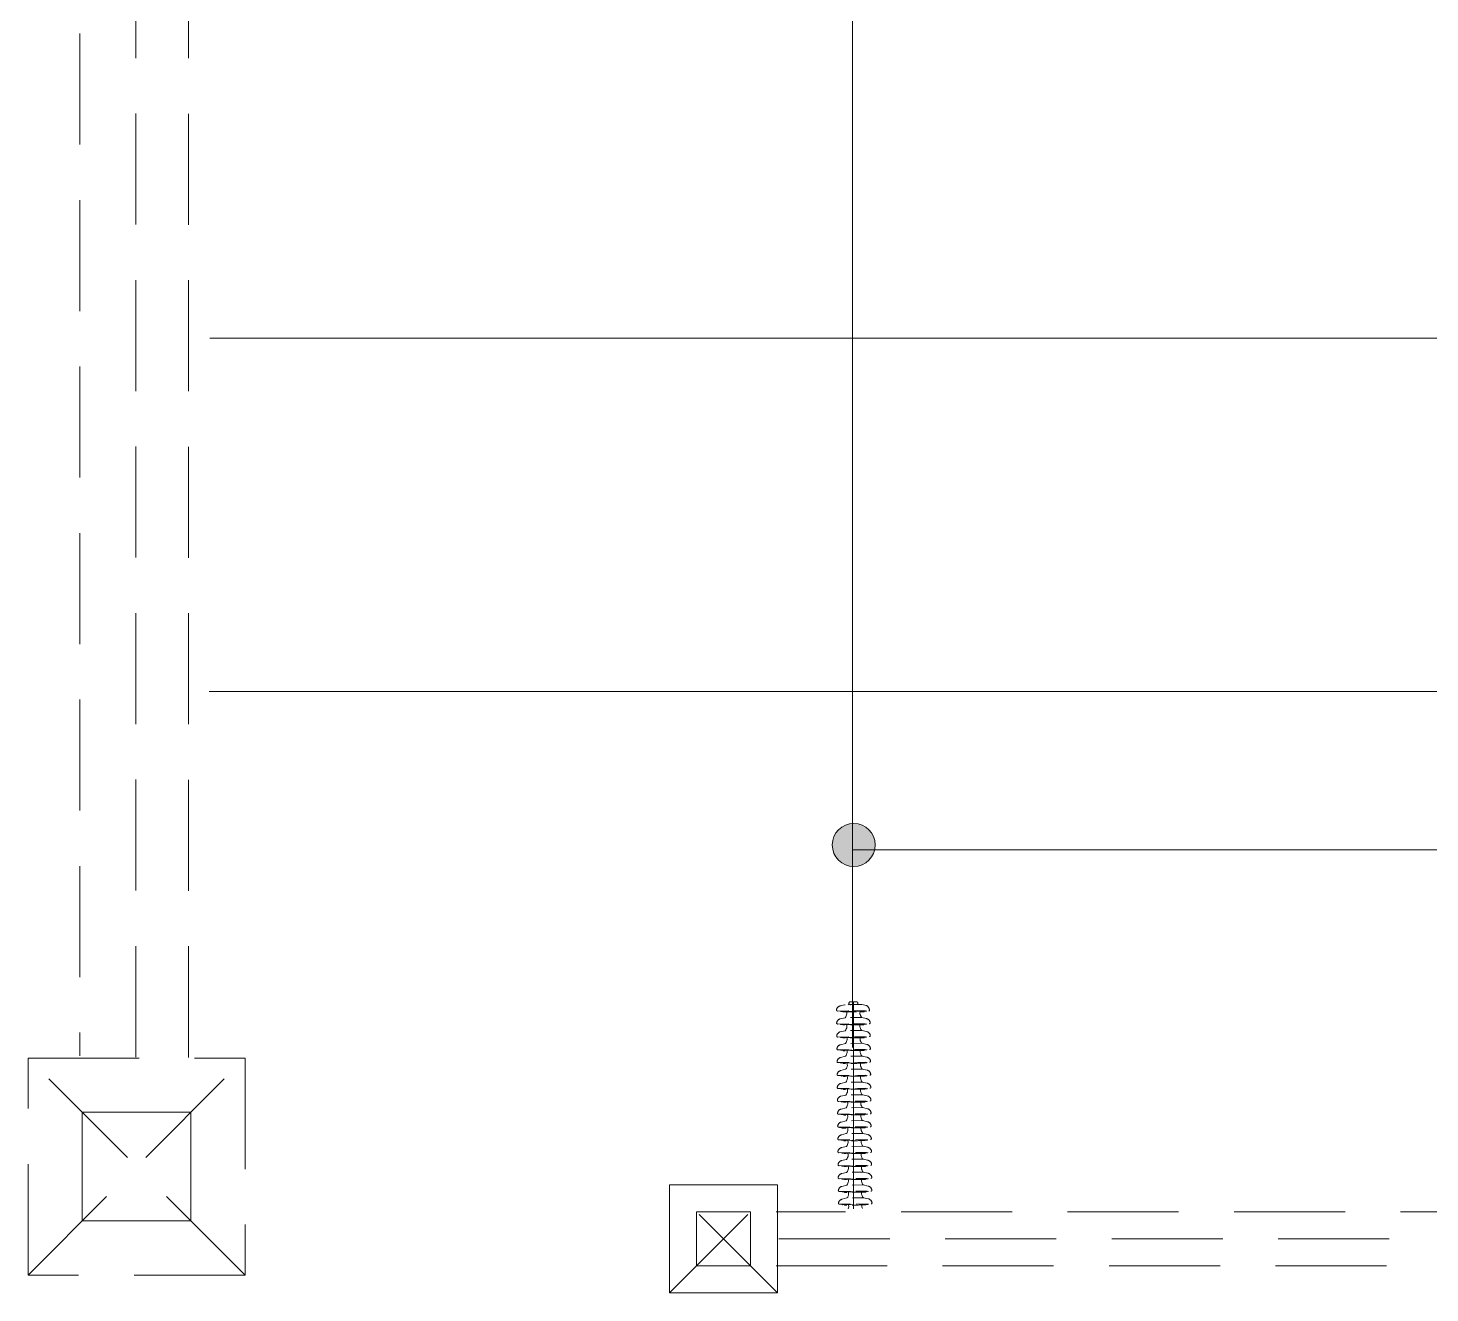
# Model space of a CAD drawing. Header units: inches. Extents: x 3989 to 4711, y 2881 to 3348.
# Drawn here: x 4053.5 to 4116.7, y 3011 to 3068 of the extents above; entities that cross this region are included whole.
import ezdxf

# ---------------------------------------------------------------- set-up
doc = ezdxf.new("R2010")
doc.units = ezdxf.units.IN
doc.header["$MEASUREMENT"] = 0
doc.linetypes.add('DASHED', pattern=[0.75, 0.5, -0.25])
doc.layers.add('COTAS', color=4, linetype='Continuous')
doc.layers.add('medidas', color=3, linetype='Continuous')

msp = doc.modelspace()

# ---------------------------------------------------------------- hatches: boundary and pattern name
at = {"lineweight": 0}
h = msp.add_hatch(color=256, dxfattribs=at)
h.dxf.hatch_style = 1
h.paths.add_polyline_path([(4090.80756, 3032.12699), (4090.80756, 3031.10121), (4091.692, 3031.10121, 0.01577024), (4091.69393, 3031.16224, 0.38963386)])
h.paths.add_polyline_path([(4090.80756, 3032.12699, 0.43922803), (4089.75749, 3031.16224, 0.43922803), (4090.80756, 3030.19749)])
h.paths.add_polyline_path([(4091.692, 3031.10121), (4090.80756, 3031.10121), (4090.80756, 3030.19749, 0.37158039)])

# ---------------------------------------------------------------- linework, layer by layer
at = {"linetype": 'DASHED', "lineweight": 0, "ltscale": 10}
for p, q in [((4055.85832, 3255.21206), (4055.85832, 3021.67228)), ((4058.38782, 3021.60509), (4058.38782, 3255.07096)), ((4060.76665, 3021.59702), (4060.76665, 3255.12978))]:
    msp.add_line(p, q, dxfattribs=at)
at = {"lineweight": 0}
for p, q in [((4090.66726, 3251.96659), (4090.66726, 3022.0342)), ((4153.5702, 3030.94631), (4090.68267, 3030.94631))]:
    msp.add_line(p, q, dxfattribs=at)
at = {"color": 3, "lineweight": 0}
for p, q in [((4289.1711, 3053.99282), (4061.72619, 3053.99282)), ((4289.09054, 3038.0682), (4061.69635, 3038.0682))]:
    msp.add_line(p, q, dxfattribs=at)
at = {"color": 0, "linetype": 'DASHED', "lineweight": 0}
for p, q in [((4089.99145, 3023.68233), (4091.41894, 3023.69681)), ((4089.9996, 3023.68241), (4091.42709, 3023.69689)), ((4090.10983, 3023.91341), (4090.32999, 3023.96712)), ((4090.13695, 3023.66253), (4091.29017, 3023.67423)), ((4090.24571, 3023.64235), (4091.18184, 3023.65185)), ((4091.08284, 3023.97476), (4090.32999, 3023.96712)), ((4090.5762, 3023.6457), (4090.85135, 3023.6485)), ((4090.57978, 3024.09701), (4090.85492, 3024.0998)), ((4090.58107, 3023.96967), (4090.85621, 3023.97246)), ((4091.30404, 3023.92552), (4091.08284, 3023.97476)), ((4091.19237, 3023.66259), (4091.19226, 3023.67323)), ((4091.3007, 3023.68497), (4091.30059, 3023.69561)), ((4089.99738, 3023.09756), (4091.42487, 3023.11205)), ((4090.11576, 3023.32864), (4090.33592, 3023.38235)), ((4090.12398, 3023.08821), (4090.12387, 3023.09885)), ((4090.13473, 3023.07768), (4091.28795, 3023.08938)), ((4090.23275, 3023.06803), (4090.23264, 3023.07867)), ((4091.07575, 3023.06595), (4090.33105, 3023.05839)), ((4091.08062, 3023.38991), (4090.33592, 3023.38235)), ((4090.57398, 3023.06086), (4090.84913, 3023.06365)), ((4091.30182, 3023.34067), (4091.08062, 3023.38991)), ((4091.19015, 3023.07775), (4091.19004, 3023.08838)), ((4091.29848, 3023.10012), (4091.29837, 3023.11076)), ((4090.00287, 3022.51279), (4091.43036, 3022.52728)), ((4090.12126, 3022.74387), (4090.34141, 3022.79758)), ((4090.12948, 3022.50344), (4090.12937, 3022.51408)), ((4090.14022, 3022.49291), (4091.29345, 3022.50461)), ((4090.23824, 3022.48326), (4090.23813, 3022.4939)), ((4091.08125, 3022.48118), (4090.33655, 3022.47362)), ((4091.08612, 3022.80514), (4090.34141, 3022.79758)), ((4090.57948, 3022.47609), (4090.85462, 3022.47888)), ((4091.30732, 3022.7559), (4091.08612, 3022.80514)), ((4091.19564, 3022.49298), (4091.19554, 3022.50361)), ((4091.30398, 3022.51535), (4091.30387, 3022.52599)), ((4090.00916, 3021.93651), (4091.43665, 3021.95099)), ((4090.12754, 3022.16758), (4090.3477, 3022.2213)), ((4090.13576, 3021.92715), (4090.13565, 3021.93779)), ((4090.14651, 3021.91662), (4091.29973, 3021.92832)), ((4090.24452, 3021.90697), (4090.24442, 3021.91761)), ((4091.08753, 3021.90489), (4090.34283, 3021.89733)), ((4091.0924, 3022.22885), (4090.3477, 3022.2213)), ((4090.58576, 3021.8998), (4090.86091, 3021.90259)), ((4091.3136, 3022.17961), (4091.0924, 3022.22885)), ((4091.20193, 3021.91669), (4091.20182, 3021.92733)), ((4091.31026, 3021.93907), (4091.31015, 3021.9497)), ((4090.015, 3021.36021), (4091.44249, 3021.37469)), ((4090.13339, 3021.59129), (4090.35354, 3021.645)), ((4090.14161, 3021.35086), (4090.1415, 3021.3615)), ((4090.15235, 3021.34033), (4091.30558, 3021.35203)), ((4090.25037, 3021.33068), (4090.25026, 3021.34132)), ((4091.09338, 3021.32859), (4090.34868, 3021.32104)), ((4091.09825, 3021.65256), (4090.35354, 3021.645)), ((4090.59161, 3021.3235), (4090.86675, 3021.32629)), ((4091.31945, 3021.60332), (4091.09825, 3021.65256)), ((4091.20777, 3021.34039), (4091.20767, 3021.35103)), ((4091.31611, 3021.36277), (4091.316, 3021.37341)), ((4090.02094, 3020.77545), (4091.44843, 3020.78993)), ((4090.13932, 3021.00652), (4090.35948, 3021.06024)), ((4090.14482, 3020.42175), (4090.36497, 3020.47547)), ((4090.14754, 3020.76609), (4090.14743, 3020.77673)), ((4090.15829, 3020.75556), (4091.31151, 3020.76726)), ((4090.2563, 3020.74592), (4090.25619, 3020.75655)), ((4091.09931, 3020.74383), (4090.35461, 3020.73627)), ((4091.10418, 3021.06779), (4090.35948, 3021.06024)), ((4091.10967, 3020.48302), (4090.36497, 3020.47547)), ((4090.59754, 3020.73874), (4090.87268, 3020.74153)), ((4091.32538, 3021.01856), (4091.10418, 3021.06779)), ((4091.33087, 3020.43378), (4091.10967, 3020.48302)), ((4091.21371, 3020.75563), (4091.2136, 3020.76627)), ((4091.32204, 3020.77801), (4091.32193, 3020.78864)), ((4090.02643, 3020.19068), (4091.45392, 3020.20516)), ((4090.1511, 3019.84546), (4090.37125, 3019.89918)), ((4090.15303, 3020.18132), (4090.15293, 3020.19196)), ((4090.16378, 3020.17079), (4091.317, 3020.18249)), ((4090.2618, 3020.16115), (4090.26169, 3020.17178)), ((4091.10481, 3020.15906), (4090.36011, 3020.1515)), ((4091.11596, 3019.90673), (4090.37125, 3019.89918)), ((4090.60304, 3020.15397), (4090.87818, 3020.15676)), ((4091.33716, 3019.8575), (4091.11596, 3019.90673)), ((4091.2192, 3020.17086), (4091.21909, 3020.1815)), ((4091.32753, 3020.19324), (4091.32743, 3020.20387)), ((4090.03272, 3019.61439), (4091.4602, 3019.62887)), ((4090.15694, 3019.26917), (4090.3771, 3019.32288)), ((4090.15932, 3019.60503), (4090.15921, 3019.61567)), ((4090.17006, 3019.5945), (4091.32329, 3019.6062)), ((4090.26808, 3019.58486), (4090.26797, 3019.59549)), ((4091.11109, 3019.58277), (4090.36639, 3019.57521)), ((4091.1218, 3019.33044), (4090.3771, 3019.32288)), ((4090.60932, 3019.57768), (4090.88446, 3019.58047)), ((4091.343, 3019.2812), (4091.1218, 3019.33044)), ((4091.22549, 3019.59457), (4091.22538, 3019.60521)), ((4091.33382, 3019.61695), (4091.33371, 3019.62759)), ((4090.03856, 3019.03809), (4091.46605, 3019.05258)), ((4090.03856, 3019.03809), (4091.46605, 3019.05258)), ((4090.16244, 3018.6844), (4090.3826, 3018.73811)), ((4090.16516, 3019.02874), (4090.16506, 3019.03938)), ((4090.17591, 3019.01821), (4091.32913, 3019.02991)), ((4090.17591, 3019.01821), (4091.32913, 3019.02991)), ((4091.11694, 3019.00648), (4090.37224, 3018.99892)), ((4091.1273, 3018.74567), (4090.3826, 3018.73811)), ((4090.61517, 3019.00139), (4090.89031, 3019.00418)), ((4091.3485, 3018.69643), (4091.1273, 3018.74567)), ((4091.23133, 3019.01828), (4091.23122, 3019.02891)), ((4091.33966, 3019.04065), (4091.33956, 3019.05129)), ((4090.04406, 3018.45332), (4091.47155, 3018.46781)), ((4090.04406, 3018.45332), (4091.47155, 3018.46781)), ((4090.0831, 3018.44308), (4090.08299, 3018.45372)), ((4090.09384, 3018.43255), (4091.24707, 3018.44425)), ((4090.16872, 3018.10811), (4090.38888, 3018.16183)), ((4090.18141, 3018.43344), (4091.33463, 3018.44514)), ((4091.12243, 3018.42171), (4090.37773, 3018.41415)), ((4091.13358, 3018.16938), (4090.38888, 3018.16183)), ((4090.62066, 3018.41661), (4090.89581, 3018.41941)), ((4091.35478, 3018.12014), (4091.13358, 3018.16938)), ((4091.23683, 3018.43351), (4091.23672, 3018.44414)), ((4091.34516, 3018.45588), (4091.34505, 3018.46652)), ((4090.05034, 3017.87704), (4091.47783, 3017.89152)), ((4090.17457, 3017.53182), (4090.39473, 3017.58553)), ((4090.17694, 3017.86768), (4090.17683, 3017.87832)), ((4090.18769, 3017.85715), (4091.34091, 3017.86885)), ((4090.28571, 3017.8475), (4090.2856, 3017.85814)), ((4091.12872, 3017.84542), (4090.38401, 3017.83786)), ((4091.13943, 3017.59309), (4090.39473, 3017.58553)), ((4090.62694, 3017.84033), (4090.90209, 3017.84312)), ((4091.36063, 3017.54385), (4091.13943, 3017.59309)), ((4091.24311, 3017.85722), (4091.243, 3017.86786)), ((4091.35144, 3017.8796), (4091.35133, 3017.89023)), ((4090.05619, 3017.30074), (4091.48368, 3017.31522)), ((4090.06212, 3016.71598), (4091.48961, 3016.73046)), ((4090.1805, 3016.94705), (4090.40066, 3017.00077)), ((4090.18279, 3017.29139), (4090.18268, 3017.30203)), ((4090.18872, 3016.70662), (4090.18861, 3016.71726)), ((4090.19354, 3017.28086), (4091.34676, 3017.29256)), ((4090.19947, 3016.69609), (4091.35269, 3016.70779)), ((4090.29155, 3017.27121), (4090.29144, 3017.28185)), ((4090.29749, 3016.68645), (4090.29738, 3016.69708)), ((4091.13456, 3017.26912), (4090.38986, 3017.26157)), ((4091.14536, 3017.00832), (4090.40066, 3017.00077)), ((4090.63279, 3017.26403), (4090.90793, 3017.26682)), ((4091.36656, 3016.95908), (4091.14536, 3017.00832)), ((4091.24896, 3017.28092), (4091.24885, 3017.29156)), ((4091.25489, 3016.69616), (4091.25478, 3016.7068)), ((4091.35729, 3017.3033), (4091.35718, 3017.31394)), ((4091.36322, 3016.71854), (4091.36311, 3016.72917)), ((4090.06761, 3016.13121), (4091.4951, 3016.14569)), ((4090.186, 3016.36228), (4090.40615, 3016.416)), ((4090.19422, 3016.12185), (4090.19411, 3016.13249)), ((4090.20496, 3016.11132), (4091.35819, 3016.12302)), ((4090.30298, 3016.10167), (4090.30287, 3016.11231)), ((4091.14049, 3016.68436), (4090.39579, 3016.6768)), ((4091.14599, 3016.09959), (4090.40129, 3016.09203)), ((4091.15086, 3016.42355), (4090.40615, 3016.416)), ((4090.63872, 3016.67927), (4090.91387, 3016.68206)), ((4090.64422, 3016.0945), (4090.91936, 3016.09729)), ((4091.37206, 3016.37431), (4091.15086, 3016.42355)), ((4091.26038, 3016.11139), (4091.26028, 3016.12203)), ((4091.36872, 3016.13377), (4091.36861, 3016.1444)), ((4090.0739, 3015.55492), (4091.50139, 3015.5694)), ((4090.19228, 3015.78599), (4090.41244, 3015.83971)), ((4090.2005, 3015.54556), (4090.20039, 3015.5562)), ((4090.21125, 3015.53503), (4091.36447, 3015.54673)), ((4090.30926, 3015.52539), (4090.30916, 3015.53602)), ((4091.15227, 3015.5233), (4090.40757, 3015.51574)), ((4091.15714, 3015.84726), (4090.41244, 3015.83971)), ((4090.6505, 3015.51821), (4090.92565, 3015.521)), ((4091.37834, 3015.79803), (4091.15714, 3015.84726)), ((4091.26667, 3015.5351), (4091.26656, 3015.54574)), ((4091.375, 3015.55748), (4091.37489, 3015.56812)), ((4090.07974, 3014.97862), (4091.50723, 3014.99311)), ((4090.19813, 3015.2097), (4090.41828, 3015.26341)), ((4090.20635, 3014.96927), (4090.20624, 3014.97991)), ((4090.21709, 3014.95874), (4091.37032, 3014.97044)), ((4090.31511, 3014.94909), (4090.315, 3014.95973)), ((4091.15812, 3014.94701), (4090.41342, 3014.93945)), ((4091.16299, 3015.27097), (4090.41828, 3015.26341)), ((4090.65635, 3014.94191), (4090.93149, 3014.94471)), ((4091.38419, 3015.22173), (4091.16299, 3015.27097)), ((4091.27251, 3014.95881), (4091.27241, 3014.96944)), ((4091.38085, 3014.98118), (4091.38074, 3014.99182))]:
    msp.add_line(p, q, dxfattribs=at)
at = {"color": 0, "lineweight": 0}
for p, q in [((4090.24349, 3023.0575), (4090.33105, 3023.05839)), ((4090.99857, 3023.56968), (4091.09601, 3023.38648)), ((4091.07575, 3023.06595), (4091.17962, 3023.067)), ((4090.24899, 3022.47273), (4090.33655, 3022.47362)), ((4091.08125, 3022.48118), (4091.18511, 3022.48223)), ((4090.25527, 3021.89644), (4090.34283, 3021.89733)), ((4091.08753, 3021.90489), (4091.1914, 3021.90594)), ((4090.26112, 3021.32015), (4090.34868, 3021.32104)), ((4091.09338, 3021.32859), (4091.19724, 3021.32965)), ((4090.26705, 3020.73538), (4090.35461, 3020.73627)), ((4091.09931, 3020.74383), (4091.20318, 3020.74488)), ((4090.27254, 3020.15061), (4090.36011, 3020.1515)), ((4091.10481, 3020.15906), (4091.20867, 3020.16011)), ((4090.27883, 3019.57433), (4090.36639, 3019.57521)), ((4091.11109, 3019.58277), (4091.21495, 3019.58382)), ((4090.28467, 3018.99803), (4090.37224, 3018.99892)), ((4091.11694, 3019.00648), (4091.2208, 3019.00753)), ((4090.20261, 3018.41237), (4090.29017, 3018.41326)), ((4090.29017, 3018.41326), (4090.37773, 3018.41415)), ((4091.12243, 3018.42171), (4091.2263, 3018.42276)), ((4090.29645, 3017.83697), (4090.38401, 3017.83786)), ((4091.12872, 3017.84542), (4091.23258, 3017.84647)), ((4090.3023, 3017.26068), (4090.38986, 3017.26157)), ((4091.13456, 3017.26912), (4091.23843, 3017.27018)), ((4090.30823, 3016.67591), (4090.39579, 3016.6768)), ((4090.31373, 3016.09114), (4090.40129, 3016.09203)), ((4091.14049, 3016.68436), (4091.24436, 3016.68541)), ((4091.14599, 3016.09959), (4091.24985, 3016.10064)), ((4090.32001, 3015.51486), (4090.40757, 3015.51574)), ((4091.15227, 3015.5233), (4091.25614, 3015.52435)), ((4090.32586, 3014.93856), (4090.41342, 3014.93945)), ((4091.15812, 3014.94701), (4091.26198, 3014.94806))]:
    msp.add_line(p, q, dxfattribs=at)
msp.add_lwpolyline([(4090.52135, 3023.99416), (4090.47325, 3023.96857)], dxfattribs=at)
at = {"lineweight": 0}
msp.add_circle((4090.72571, 3031.16224), 0.96822, dxfattribs=at)
at = {"color": 0, "linetype": 'DASHED', "lineweight": 0}
for centre, radius, start, end in [((4089.99101, 3023.72488), 0.04256, 173.8633166, 270.5812338), ((4090.16027, 3023.70669), 0.21278, 103.7112533, 173.8633166), ((4090.13511, 3023.67315), 0.01064, 180.5812338, 270.5812338), ((4090.2456, 3023.65299), 0.01064, 180.5812338, 270.5812338), ((4090.57227, 3024.03326), 0.06419, 83.2859359, 277.8765318), ((4090.84741, 3024.03605), 0.06419, 263.2859359, 97.8765318), ((4091.18173, 3023.66249), 0.01064, 270.5812338, 0.5812338), ((4091.29006, 3023.68487), 0.01064, 270.5812338, 0.5812338), ((4091.17414, 3023.70191), 0.25861, 9.6459942, 59.8469626), ((4091.39311, 3023.72252), 0.04256, 295.5561112, 32.2740285), ((4089.99695, 3023.14012), 0.04256, 173.8633166, 270.5812338), ((4090.1662, 3023.12192), 0.21278, 103.7112533, 173.8633166), ((4090.13462, 3023.08832), 0.01064, 180.5812338, 270.5812338), ((4090.24338, 3023.06814), 0.01064, 180.5812338, 270.5812338), ((4091.17951, 3023.07764), 0.01064, 270.5812338, 0.5812338), ((4091.28784, 3023.10002), 0.01064, 270.5812338, 0.5812338), ((4091.25559, 3023.13297), 0.21278, 7.2991511, 77.4512144), ((4091.42444, 3023.1546), 0.04256, 270.5812338, 7.2991511), ((4090.00244, 3022.55535), 0.04256, 173.8633166, 270.5812338), ((4090.17169, 3022.53715), 0.21278, 103.7112533, 173.8633166), ((4090.14012, 3022.50355), 0.01064, 180.5812338, 270.5812338), ((4090.24888, 3022.48337), 0.01064, 180.5812338, 270.5812338), ((4091.18501, 3022.49287), 0.01064, 270.5812338, 0.5812338), ((4091.29334, 3022.51525), 0.01064, 270.5812338, 0.5812338), ((4091.26109, 3022.5482), 0.21278, 7.2991511, 77.4512144), ((4091.42993, 3022.56983), 0.04256, 270.5812338, 7.2991511), ((4090.00873, 3021.97906), 0.04256, 173.8633166, 270.5812338), ((4090.17798, 3021.96086), 0.21278, 103.7112533, 173.8633166), ((4090.1464, 3021.92726), 0.01064, 180.5812338, 270.5812338), ((4090.25516, 3021.90708), 0.01064, 180.5812338, 270.5812338), ((4091.19129, 3021.91658), 0.01064, 270.5812338, 0.5812338), ((4091.29962, 3021.93896), 0.01064, 270.5812338, 0.5812338), ((4091.26737, 3021.97191), 0.21278, 7.2991511, 77.4512144), ((4091.43622, 3021.99354), 0.04256, 270.5812338, 7.2991511), ((4090.01457, 3021.40277), 0.04256, 173.8633166, 270.5812338), ((4090.18382, 3021.38457), 0.21278, 103.7112533, 173.8633166), ((4090.15224, 3021.35097), 0.01064, 180.5812338, 270.5812338), ((4090.26101, 3021.33079), 0.01064, 180.5812338, 270.5812338), ((4091.19714, 3021.34029), 0.01064, 270.5812338, 0.5812338), ((4091.30547, 3021.36266), 0.01064, 270.5812338, 0.5812338), ((4091.27321, 3021.39562), 0.21278, 7.2991511, 77.4512144), ((4091.44206, 3021.41725), 0.04256, 270.5812338, 7.2991511), ((4090.0205, 3020.818), 0.04256, 173.8633166, 270.5812338), ((4090.18976, 3020.7998), 0.21278, 103.7112533, 173.8633166), ((4090.15818, 3020.7662), 0.01064, 180.5812338, 270.5812338), ((4090.26694, 3020.74602), 0.01064, 180.5812338, 270.5812338), ((4091.20307, 3020.75552), 0.01064, 270.5812338, 0.5812338), ((4091.3114, 3020.7779), 0.01064, 270.5812338, 0.5812338), ((4091.27915, 3020.81086), 0.21278, 7.2991511, 77.4512144), ((4091.44799, 3020.83248), 0.04256, 270.5812338, 7.2991511), ((4090.026, 3020.23323), 0.04256, 173.8633166, 270.5812338), ((4090.19525, 3020.21503), 0.21278, 103.7112533, 173.8633166), ((4090.20153, 3019.63874), 0.21278, 103.7112533, 173.8633166), ((4090.16367, 3020.18143), 0.01064, 180.5812338, 270.5812338), ((4090.27244, 3020.16125), 0.01064, 180.5812338, 270.5812338), ((4091.20856, 3020.17075), 0.01064, 270.5812338, 0.5812338), ((4091.3169, 3020.19313), 0.01064, 270.5812338, 0.5812338), ((4091.28464, 3020.22609), 0.21278, 7.2991511, 77.4512144), ((4091.29093, 3019.6498), 0.21278, 7.2991511, 77.4512144), ((4091.45349, 3020.24771), 0.04256, 270.5812338, 7.2991511), ((4090.03228, 3019.65694), 0.04256, 173.8633166, 270.5812338), ((4090.20738, 3019.06245), 0.21278, 103.7112533, 173.8633166), ((4090.16996, 3019.60514), 0.01064, 180.5812338, 270.5812338), ((4090.27872, 3019.58496), 0.01064, 180.5812338, 270.5812338), ((4091.21485, 3019.59446), 0.01064, 270.5812338, 0.5812338), ((4091.32318, 3019.61684), 0.01064, 270.5812338, 0.5812338), ((4091.29677, 3019.0735), 0.21278, 7.2991511, 77.4512144), ((4091.45977, 3019.67142), 0.04256, 270.5812338, 7.2991511), ((4090.03813, 3019.08065), 0.04256, 173.8633166, 270.5812338), ((4090.21288, 3018.47768), 0.21278, 103.7112533, 173.8633166), ((4090.1758, 3019.02885), 0.01064, 180.5812338, 270.5812338), ((4090.28457, 3019.00867), 0.01064, 180.5812338, 270.5812338), ((4091.22069, 3019.01817), 0.01064, 270.5812338, 0.5812338), ((4091.32903, 3019.04055), 0.01064, 270.5812338, 0.5812338), ((4091.30227, 3018.48873), 0.21278, 7.2991511, 77.4512144), ((4091.46562, 3019.09513), 0.04256, 270.5812338, 7.2991511), ((4090.04363, 3018.49588), 0.04256, 173.8633166, 270.5812338), ((4090.21916, 3017.90139), 0.21278, 103.7112533, 173.8633166), ((4090.09374, 3018.44319), 0.01064, 180.5812338, 270.5812338), ((4090.2025, 3018.42301), 0.01064, 180.5812338, 270.5812338), ((4091.22619, 3018.4334), 0.01064, 270.5812338, 0.5812338), ((4091.33452, 3018.45578), 0.01064, 270.5812338, 0.5812338), ((4091.30855, 3017.91244), 0.21278, 7.2991511, 77.4512144), ((4091.47111, 3018.51036), 0.04256, 270.5812338, 7.2991511), ((4090.04991, 3017.91959), 0.04256, 173.8633166, 270.5812338), ((4090.05575, 3017.3433), 0.04256, 173.8633166, 270.5812338), ((4090.22501, 3017.3251), 0.21278, 103.7112533, 173.8633166), ((4090.18758, 3017.86779), 0.01064, 180.5812338, 270.5812338), ((4090.29635, 3017.84761), 0.01064, 180.5812338, 270.5812338), ((4091.23247, 3017.85711), 0.01064, 270.5812338, 0.5812338), ((4091.3408, 3017.87949), 0.01064, 270.5812338, 0.5812338), ((4091.3144, 3017.33615), 0.21278, 7.2991511, 77.4512144), ((4091.4774, 3017.93407), 0.04256, 270.5812338, 7.2991511), ((4091.48324, 3017.35778), 0.04256, 270.5812338, 7.2991511), ((4090.06169, 3016.75853), 0.04256, 173.8633166, 270.5812338), ((4090.23094, 3016.74033), 0.21278, 103.7112533, 173.8633166), ((4090.19343, 3017.29149), 0.01064, 180.5812338, 270.5812338), ((4090.19936, 3016.70673), 0.01064, 180.5812338, 270.5812338), ((4090.30219, 3017.27132), 0.01064, 180.5812338, 270.5812338), ((4090.30812, 3016.68655), 0.01064, 180.5812338, 270.5812338), ((4091.23832, 3017.28082), 0.01064, 270.5812338, 0.5812338), ((4091.24425, 3016.69605), 0.01064, 270.5812338, 0.5812338), ((4091.34665, 3017.30319), 0.01064, 270.5812338, 0.5812338), ((4091.35258, 3016.71843), 0.01064, 270.5812338, 0.5812338), ((4091.32033, 3016.75139), 0.21278, 7.2991511, 77.4512144), ((4091.48918, 3016.77301), 0.04256, 270.5812338, 7.2991511), ((4090.06718, 3016.17376), 0.04256, 173.8633166, 270.5812338), ((4090.23643, 3016.15556), 0.21278, 103.7112533, 173.8633166), ((4090.20486, 3016.12196), 0.01064, 180.5812338, 270.5812338), ((4090.31362, 3016.10178), 0.01064, 180.5812338, 270.5812338), ((4091.24975, 3016.11128), 0.01064, 270.5812338, 0.5812338), ((4091.35808, 3016.13366), 0.01064, 270.5812338, 0.5812338), ((4091.32583, 3016.16661), 0.21278, 7.2991511, 77.4512144), ((4091.49467, 3016.18824), 0.04256, 270.5812338, 7.2991511), ((4090.07347, 3015.59747), 0.04256, 173.8633166, 270.5812338), ((4090.24272, 3015.57927), 0.21278, 103.7112533, 173.8633166), ((4090.21114, 3015.54567), 0.01064, 180.5812338, 270.5812338), ((4090.3199, 3015.52549), 0.01064, 180.5812338, 270.5812338), ((4091.25603, 3015.53499), 0.01064, 270.5812338, 0.5812338), ((4091.36436, 3015.55737), 0.01064, 270.5812338, 0.5812338), ((4091.33211, 3015.59033), 0.21278, 7.2991511, 77.4512144), ((4091.50096, 3015.61195), 0.04256, 270.5812338, 7.2991511), ((4090.07931, 3015.02118), 0.04256, 173.8633166, 270.5812338), ((4090.24856, 3015.00298), 0.21278, 103.7112533, 173.8633166), ((4090.21698, 3014.96938), 0.01064, 180.5812338, 270.5812338), ((4090.32575, 3014.9492), 0.01064, 180.5812338, 270.5812338), ((4091.26188, 3014.9587), 0.01064, 270.5812338, 0.5812338), ((4091.37021, 3014.98108), 0.01064, 270.5812338, 0.5812338), ((4091.33795, 3015.01403), 0.21278, 7.2991511, 77.4512144), ((4091.5068, 3015.03566), 0.04256, 270.5812338, 7.2991511)]:
    msp.add_arc(centre, radius, start, end, dxfattribs=at)
at = {"color": 0, "lineweight": 0}
for centre, radius, start, end in [((4090.22491, 3023.57426), 0.18969, 327.4599271, 21.5499011), ((4091.18771, 3023.58402), 0.18969, 159.6125665, 213.7025406), ((4090.26786, 3023.47763), 0.11708, 305.5389284, 357.3555587), ((4090.23084, 3022.98949), 0.18969, 327.4599271, 21.5499011), ((4091.19364, 3022.99926), 0.18969, 159.6125665, 213.7025406), ((4091.14673, 3023.48654), 0.11708, 183.806909, 235.6235393), ((4090.2738, 3022.89286), 0.11708, 305.5389284, 357.3555587), ((4090.23669, 3022.4132), 0.18969, 327.4599271, 18.832763), ((4091.19949, 3022.42296), 0.18969, 162.3297047, 213.7025406), ((4091.15266, 3022.90178), 0.11708, 183.806909, 235.6235393), ((4090.27964, 3022.31657), 0.11708, 305.5389284, 357.3555587), ((4090.24254, 3021.8369), 0.18969, 327.4599271, 18.832763), ((4091.20534, 3021.84667), 0.18969, 162.3297047, 213.7025406), ((4091.15851, 3022.32548), 0.11708, 183.806909, 235.6235393), ((4091.16435, 3021.74919), 0.11708, 183.806909, 235.6235393), ((4090.28549, 3021.74027), 0.11708, 305.5389284, 357.3555587), ((4090.29142, 3021.15551), 0.11708, 305.5389284, 357.3555587), ((4090.24847, 3021.25214), 0.18969, 327.4599271, 21.5499011), ((4091.21127, 3021.2619), 0.18969, 159.6125665, 213.7025406), ((4091.17028, 3021.16442), 0.11708, 183.806909, 235.6235393), ((4090.29735, 3020.57074), 0.11708, 305.5389284, 357.3555587), ((4090.2544, 3020.66737), 0.18969, 327.4599271, 21.5499011), ((4091.2172, 3020.67714), 0.18969, 159.6125665, 213.7025406), ((4091.17622, 3020.57966), 0.11708, 183.806909, 235.6235393), ((4090.3032, 3019.99445), 0.11708, 305.5389284, 357.3555587), ((4090.26025, 3020.09108), 0.18969, 327.4599271, 18.832763), ((4091.22305, 3020.10085), 0.18969, 162.3297047, 213.7025406), ((4091.18206, 3020.00337), 0.11708, 183.806909, 235.6235393), ((4090.30905, 3019.41816), 0.11708, 305.5389284, 357.3555587), ((4090.26609, 3019.51479), 0.18969, 327.4599271, 18.832763), ((4091.22889, 3019.52455), 0.18969, 162.3297047, 213.7025406), ((4091.18791, 3019.42707), 0.11708, 183.806909, 235.6235393), ((4090.31454, 3018.83339), 0.11708, 305.5389284, 357.3555587), ((4090.27159, 3018.93001), 0.18969, 327.4599271, 18.832763), ((4091.23483, 3018.93979), 0.18969, 159.6125665, 213.7025406), ((4091.19384, 3018.84231), 0.11708, 183.806909, 235.6235393), ((4090.32083, 3018.2571), 0.11708, 305.5389284, 357.3555587), ((4090.27787, 3018.35373), 0.18969, 327.4599271, 18.832763), ((4091.24067, 3018.36349), 0.18969, 162.3297047, 213.7025406), ((4091.19969, 3018.26601), 0.11708, 183.806909, 235.6235393), ((4090.32667, 3017.6808), 0.11708, 305.5389284, 357.3555587), ((4090.28372, 3017.77743), 0.18969, 327.4599271, 18.832763), ((4091.24652, 3017.7872), 0.18969, 162.3297047, 213.7025406), ((4091.20554, 3017.68972), 0.11708, 183.806909, 235.6235393), ((4090.3326, 3017.09604), 0.11708, 305.5389284, 357.3555587), ((4090.28965, 3017.19267), 0.18969, 327.4599271, 21.5499011), ((4091.25245, 3017.20243), 0.18969, 159.6125665, 213.7025406), ((4091.21147, 3017.10495), 0.11708, 183.806909, 235.6235393), ((4090.33854, 3016.51127), 0.11708, 305.5389284, 357.3555587), ((4090.29558, 3016.6079), 0.18969, 327.4599271, 21.5499011), ((4090.30143, 3016.03161), 0.18969, 327.4599271, 18.832763), ((4091.25838, 3016.61767), 0.18969, 159.6125665, 213.7025406), ((4091.26423, 3016.04138), 0.18969, 162.3297047, 213.7025406), ((4091.2174, 3016.52019), 0.11708, 183.806909, 235.6235393), ((4090.34438, 3015.93498), 0.11708, 305.5389284, 357.3555587), ((4090.30728, 3015.45531), 0.18969, 327.4599271, 18.832763), ((4091.27008, 3015.46508), 0.18969, 162.3297047, 213.7025406), ((4091.22325, 3015.94389), 0.11708, 183.806909, 235.6235393), ((4090.35023, 3015.35869), 0.11708, 305.5389284, 357.3555587), ((4090.31312, 3014.87902), 0.18969, 327.4599271, 18.832763), ((4091.27592, 3014.88879), 0.18969, 162.3297047, 213.7025406), ((4091.22909, 3015.3676), 0.11708, 183.806909, 235.6235393)]:
    msp.add_arc(centre, radius, start, end, dxfattribs=at)
at = {"layer": 'COTAS', "color": 0, "lineweight": 0}
msp.add_line((4090.71735, 3024.09841), (4090.71735, 3014.77699), dxfattribs=at)
at = {"layer": 'COTAS', "color": 0, "linetype": 'DASHED', "lineweight": 0, "ltscale": 10}
for p, q in [((4053.53133, 3011.78743), (4053.53133, 3021.56661)), ((4053.53133, 3021.56661), (4063.3105, 3021.56661)), ((4053.53133, 3011.78743), (4063.3105, 3021.56661)), ((4063.3105, 3011.78743), (4053.53133, 3021.56661)), ((4063.3105, 3021.56661), (4063.3105, 3011.78743)), ((4055.97612, 3014.23223), (4055.97612, 3019.12181)), ((4055.97612, 3019.12181), (4060.86571, 3019.12181)), ((4060.86571, 3019.12181), (4060.86571, 3014.23223)), ((4082.42406, 3010.98397), (4082.42406, 3015.85525)), ((4082.42406, 3015.85525), (4087.29534, 3015.85525)), ((4082.42406, 3010.98397), (4087.29534, 3015.85525)), ((4087.29534, 3010.98397), (4082.42406, 3015.85525)), ((4087.29534, 3015.85525), (4087.29534, 3010.98397)), ((4060.86571, 3014.23223), (4055.97612, 3014.23223)), ((4083.64188, 3012.20179), (4083.64188, 3014.63743)), ((4083.64188, 3014.63743), (4086.07752, 3014.63743)), ((4086.07752, 3014.63743), (4086.07752, 3012.20179)), ((4157.85872, 3014.63743), (4087.22928, 3014.63743)), ((4087.34451, 3013.41961), (4159.07654, 3013.41961)), ((4063.3105, 3011.78743), (4053.53133, 3011.78743)), ((4086.07752, 3012.20179), (4083.64188, 3012.20179)), ((4087.22928, 3012.20179), (4157.85872, 3012.20179)), ((4087.29534, 3010.98397), (4082.42406, 3010.98397))]:
    msp.add_line(p, q, dxfattribs=at)
at = {"layer": 'medidas', "color": 0, "lineweight": 0}
for p, q in [((4090.12448, 3023.67304), (4090.12437, 3023.68368)), ((4090.23496, 3023.65288), (4090.23486, 3023.66352))]:
    msp.add_line(p, q, dxfattribs=at)

doc.saveas('drawing.dxf')
